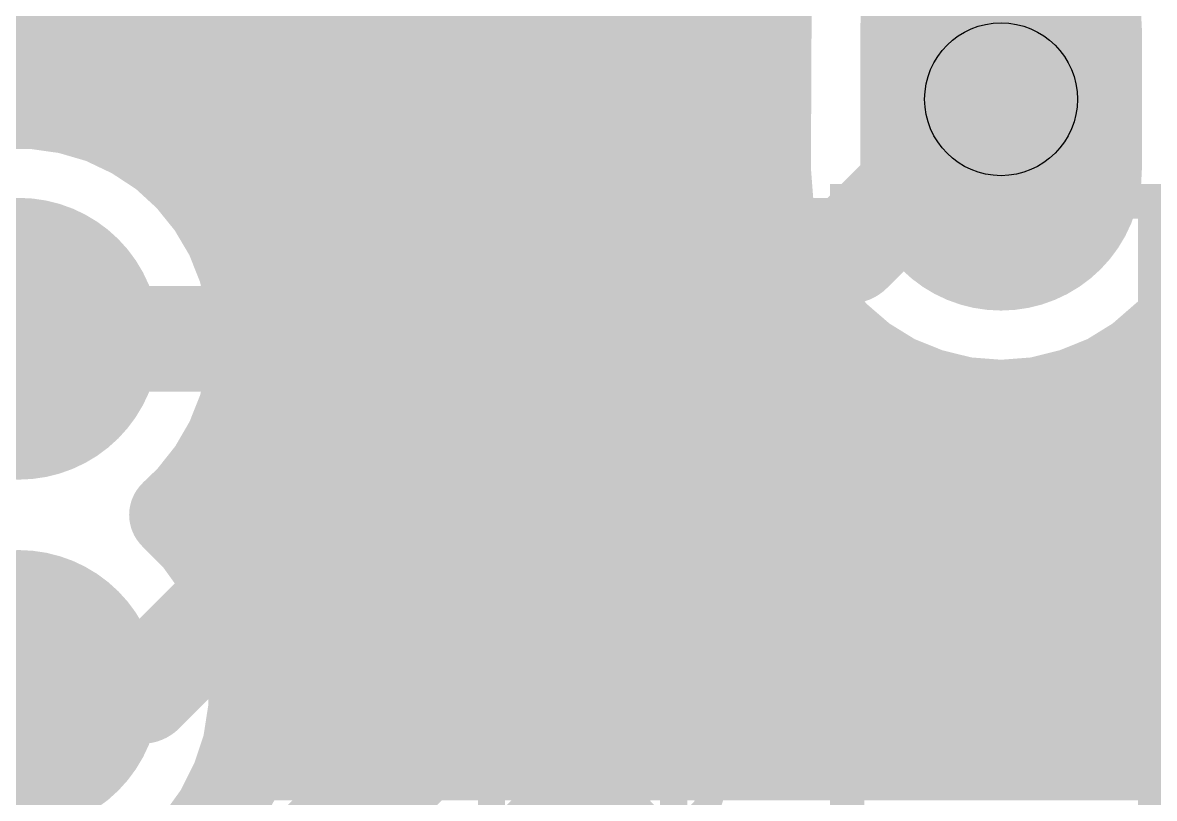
# Model space of a CAD drawing. Extents: x -0.06 to 2.31, y -0.06 to 2.06.
# Drawn here: x 1.7131 to 2.0346, y 0.4795 to 0.6998 of the extents above; entities that cross this region are included whole.
import ezdxf

# ---------------------------------------------------------------- set-up
doc = ezdxf.new("R2010")
doc.units = 0
for name, color, linetype in [('Bottom', 6, 'CONTINUOUS'), ('Bottom_Silk', 11, 'CONTINUOUS'), ('Drill_Bottom', 8, 'CONTINUOUS'), ('Drill_Top', 7, 'CONTINUOUS'), ('Top', 5, 'CONTINUOUS'), ('Top_Silk', 2, 'CONTINUOUS')]:
    doc.layers.add(name, color=color, linetype=linetype)

msp = doc.modelspace()

# ---------------------------------------------------------------- linework, layer by layer
at = {"layer": 'Bottom', "linetype": 'CONTINUOUS'}
for points, const_width in [([(2.011, 0.698, 1), (1.971, 0.698, 1), (2.011, 0.698, 1)], 0.04), ([(1.9185, 0.7032, 1), (1.931, 0.7032, 1), (1.9185, 0.7032, 1)], 0.0125), ([(1.9185, 0.7032, 1), (1.931, 0.7032, 1), (1.9185, 0.7032, 1)], 0.0125), ([(2.011, 0.658, 1), (1.971, 0.658, 1), (2.011, 0.658, 1)], 0.04), ([(1.9835, 0.678, 1), (1.9985, 0.678, 1), (1.9835, 0.678, 1)], 0.015), ([(1.7099, 0.6764, 1), (1.7224, 0.6764, 1), (1.7099, 0.6764, 1)], 0.0125), ([(1.7099, 0.6764, 1), (1.7224, 0.6764, 1), (1.7099, 0.6764, 1)], 0.0125), ([(1.8625, 0.6764, 1), (1.875, 0.6764, 1), (1.8625, 0.6764, 1)], 0.0125), ([(1.8625, 0.6764, 1), (1.875, 0.6764, 1), (1.8625, 0.6764, 1)], 0.0125), ([(1.9182, 0.6765, 1), (1.9307, 0.6765, 1), (1.9182, 0.6765, 1)], 0.0125), ([(1.9182, 0.6765, 1), (1.9307, 0.6765, 1), (1.9182, 0.6765, 1)], 0.0125), ([(1.7198, 0.675, 1), (1.7323, 0.675, 1), (1.7198, 0.675, 1)], 0.0125), ([(1.7198, 0.675, 1), (1.7323, 0.675, 1), (1.7198, 0.675, 1)], 0.0125), ([(1.7293, 0.6722, 1), (1.7418, 0.6722, 1), (1.7293, 0.6722, 1)], 0.0125), ([(1.7293, 0.6722, 1), (1.7418, 0.6722, 1), (1.7293, 0.6722, 1)], 0.0125), ([(1.8499, 0.6733, 1), (1.8624, 0.6733, 1), (1.8499, 0.6733, 1)], 0.0125), ([(1.8499, 0.6733, 1), (1.8624, 0.6733, 1), (1.8499, 0.6733, 1)], 0.0125), ([(1.8561, 0.6754, 1), (1.8686, 0.6754, 1), (1.8561, 0.6754, 1)], 0.0125), ([(1.8561, 0.6754, 1), (1.8686, 0.6754, 1), (1.8561, 0.6754, 1)], 0.0125), ([(1.8441, 0.6704, 1), (1.8566, 0.6704, 1), (1.8441, 0.6704, 1)], 0.0125), ([(1.8441, 0.6704, 1), (1.8566, 0.6704, 1), (1.8441, 0.6704, 1)], 0.0125), ([(1.7384, 0.6679, 1), (1.7509, 0.6679, 1), (1.7384, 0.6679, 1)], 0.0125), ([(1.7384, 0.6679, 1), (1.7509, 0.6679, 1), (1.7384, 0.6679, 1)], 0.0125), ([(1.8388, 0.6666, 1), (1.8513, 0.6666, 1), (1.8388, 0.6666, 1)], 0.0125), ([(1.8388, 0.6666, 1), (1.8513, 0.6666, 1), (1.8388, 0.6666, 1)], 0.0125), ([(1.7467, 0.6624, 1), (1.7592, 0.6624, 1), (1.7467, 0.6624, 1)], 0.0125), ([(1.7467, 0.6624, 1), (1.7592, 0.6624, 1), (1.7467, 0.6624, 1)], 0.0125), ([(1.7541, 0.6557, 1), (1.7666, 0.6557, 1), (1.7541, 0.6557, 1)], 0.0125), ([(1.7541, 0.6557, 1), (1.7666, 0.6557, 1), (1.7541, 0.6557, 1)], 0.0125), ([(1.7604, 0.6479, 1), (1.7729, 0.6479, 1), (1.7604, 0.6479, 1)], 0.0125), ([(1.7604, 0.6479, 1), (1.7729, 0.6479, 1), (1.7604, 0.6479, 1)], 0.0125), ([(1.732, 0.61, 1), (1.692, 0.61, 1), (1.732, 0.61, 1)], 0.04), ([(1.7655, 0.6393, 1), (1.778, 0.6393, 1), (1.7655, 0.6393, 1)], 0.0125), ([(1.7655, 0.6393, 1), (1.778, 0.6393, 1), (1.7655, 0.6393, 1)], 0.0125), ([(1.8645, 0.635, 1), (1.8795, 0.635, 1), (1.8645, 0.635, 1)], 0.015), ([(1.8645, 0.635, 1), (1.8795, 0.635, 1), (1.8645, 0.635, 1)], 0.015), ([(1.9405, 0.635, 1), (1.9555, 0.635, 1), (1.9405, 0.635, 1)], 0.015), ([(1.9405, 0.635, 1), (1.9555, 0.635, 1), (1.9405, 0.635, 1)], 0.015), ([(1.7692, 0.63, 1), (1.7817, 0.63, 1), (1.7692, 0.63, 1)], 0.0125), ([(1.7692, 0.63, 1), (1.7817, 0.63, 1), (1.7692, 0.63, 1)], 0.0125), ([(1.7714, 0.6203, 1), (1.7839, 0.6203, 1), (1.7714, 0.6203, 1)], 0.0125), ([(1.7714, 0.6203, 1), (1.7839, 0.6203, 1), (1.7714, 0.6203, 1)], 0.0125), ([(2.0323, 0.6115, 1), (2.0448, 0.6115, 1), (2.0323, 0.6115, 1)], 0.0125), ([(2.0323, 0.6115, 1), (2.0448, 0.6115, 1), (2.0323, 0.6115, 1)], 0.0125), ([(1.7722, 0.61, 1), (1.7847, 0.61, 1), (1.7722, 0.61, 1)], 0.0125), ([(1.7722, 0.61, 1), (1.7847, 0.61, 1), (1.7722, 0.61, 1)], 0.0125), ([(2.0366, 0.6074, 1), (2.0491, 0.6074, 1), (2.0366, 0.6074, 1)], 0.0125), ([(2.0366, 0.6074, 1), (2.0491, 0.6074, 1), (2.0366, 0.6074, 1)], 0.0125), ([(2.0238, 0.6042, 1), (2.0363, 0.6042, 1), (2.0238, 0.6042, 1)], 0.0125), ([(2.0238, 0.6042, 1), (2.0363, 0.6042, 1), (2.0238, 0.6042, 1)], 0.0125), ([(1.7714, 0.5993, 1), (1.7839, 0.5993, 1), (1.7714, 0.5993, 1)], 0.0125), ([(1.7714, 0.5993, 1), (1.7839, 0.5993, 1), (1.7714, 0.5993, 1)], 0.0125), ([(1.7715, 0.6, 1), (1.784, 0.6, 1), (1.7715, 0.6, 1)], 0.0125), ([(1.7715, 0.6, 1), (1.784, 0.6, 1), (1.7715, 0.6, 1)], 0.0125), ([(2.0149, 0.5987, 1), (2.0274, 0.5987, 1), (2.0149, 0.5987, 1)], 0.0125), ([(2.0149, 0.5987, 1), (2.0274, 0.5987, 1), (2.0149, 0.5987, 1)], 0.0125), ([(1.9584, 0.597, 1), (1.9709, 0.597, 1), (1.9584, 0.597, 1)], 0.0125), ([(1.9584, 0.597, 1), (1.9709, 0.597, 1), (1.9584, 0.597, 1)], 0.0125), ([(1.8829, 0.5935, 1), (1.8954, 0.5935, 1), (1.8829, 0.5935, 1)], 0.0125), ([(1.8829, 0.5935, 1), (1.8954, 0.5935, 1), (1.8829, 0.5935, 1)], 0.0125), ([(1.945, 0.5936, 1), (1.9575, 0.5936, 1), (1.945, 0.5936, 1)], 0.0125), ([(1.945, 0.5936, 1), (1.9575, 0.5936, 1), (1.945, 0.5936, 1)], 0.0125), ([(1.9514, 0.5946, 1), (1.9639, 0.5946, 1), (1.9514, 0.5946, 1)], 0.0125), ([(1.9514, 0.5946, 1), (1.9639, 0.5946, 1), (1.9514, 0.5946, 1)], 0.0125), ([(1.9642, 0.5948, 1), (1.9767, 0.5948, 1), (1.9642, 0.5948, 1)], 0.0125), ([(1.9642, 0.5948, 1), (1.9767, 0.5948, 1), (1.9642, 0.5948, 1)], 0.0125), ([(1.9743, 0.5923, 1), (1.9868, 0.5923, 1), (1.9743, 0.5923, 1)], 0.0125), ([(1.9743, 0.5923, 1), (1.9868, 0.5923, 1), (1.9743, 0.5923, 1)], 0.0125), ([(1.9952, 0.5923, 1), (2.0077, 0.5923, 1), (1.9952, 0.5923, 1)], 0.0125), ([(1.9952, 0.5923, 1), (2.0077, 0.5923, 1), (1.9952, 0.5923, 1)], 0.0125), ([(2.0053, 0.5948, 1), (2.0178, 0.5948, 1), (2.0053, 0.5948, 1)], 0.0125), ([(2.0053, 0.5948, 1), (2.0178, 0.5948, 1), (2.0053, 0.5948, 1)], 0.0125), ([(1.9848, 0.5915, 1), (1.9973, 0.5915, 1), (1.9848, 0.5915, 1)], 0.0125), ([(1.9848, 0.5915, 1), (1.9973, 0.5915, 1), (1.9848, 0.5915, 1)], 0.0125), ([(1.867, 0.5775, 1), (1.8795, 0.5775, 1), (1.867, 0.5775, 1)], 0.0125), ([(1.867, 0.5775, 1), (1.8795, 0.5775, 1), (1.867, 0.5775, 1)], 0.0125), ([(1.732, 0.51, 1), (1.692, 0.51, 1), (1.732, 0.51, 1)], 0.04), ([(1.8605, 0.536, 1), (1.8755, 0.536, 1), (1.8605, 0.536, 1)], 0.015), ([(1.8605, 0.536, 1), (1.8755, 0.536, 1), (1.8605, 0.536, 1)], 0.015), ([(1.7395, 0.51, 1), (1.7545, 0.51, 1), (1.7395, 0.51, 1)], 0.015), ([(1.7395, 0.51, 1), (1.7545, 0.51, 1), (1.7395, 0.51, 1)], 0.015), ([(1.8789, 0.4945, 1), (1.8914, 0.4945, 1), (1.8789, 0.4945, 1)], 0.0125), ([(1.8789, 0.4945, 1), (1.8914, 0.4945, 1), (1.8789, 0.4945, 1)], 0.0125)]:
    msp.add_lwpolyline(points, format="xyb", dxfattribs=dict(at, const_width=const_width))
for points, const_width in [([(1.9247, 0.7032), (1.9263, 0.7135)], 0.025), ([(1.9245, 0.6765), (1.9247, 0.7032)], 0.025), ([(1.567, 0.6903), (1.922, 0.6903)], 0.025), ([(1.948, 0.635), (1.991, 0.678)], 0.03), ([(1.6711, 0.6765), (1.7161, 0.6764)], 0.025), ([(1.7161, 0.6764), (1.726, 0.675)], 0.025), ([(1.8623, 0.6754), (1.8687, 0.6764)], 0.025), ([(1.8687, 0.6764), (1.9245, 0.6765)], 0.025), ([(1.726, 0.675), (1.7356, 0.6722)], 0.025), ([(1.7356, 0.6722), (1.7446, 0.6679)], 0.025), ([(1.8503, 0.6704), (1.8561, 0.6733)], 0.025), ([(1.8561, 0.6733), (1.8623, 0.6754)], 0.025), ([(1.845, 0.6666), (1.8503, 0.6704)], 0.025), ([(1.7446, 0.6679), (1.753, 0.6624)], 0.025), ([(1.7776, 0.5993), (1.845, 0.6666)], 0.025), ([(1.7512, 0.6655), (1.8413, 0.6655)], 0.025), ([(1.753, 0.6624), (1.7603, 0.6557)], 0.025), ([(1.7603, 0.6557), (1.7666, 0.6479)], 0.025), ([(1.7666, 0.6479), (1.7717, 0.6393)], 0.025), ([(1.7736, 0.6406), (1.8164, 0.6406)], 0.025), ([(1.747, 0.51), (1.872, 0.635)], 0.03), ([(1.7717, 0.6393), (1.7754, 0.63)], 0.025), ([(1.872, 0.635), (1.948, 0.635)], 0.03), ([(1.7754, 0.63), (1.7777, 0.6203)], 0.025), ([(1.7777, 0.6203), (1.7785, 0.61)], 0.025), ([(1.7807, 0.6157), (1.7916, 0.6157)], 0.025), ([(1.6055, 0.61), (1.7785, 0.61)], 0.03), ([(2.0385, 0.6115), (2.0301, 0.6042)], 0.025), ([(2.0428, 0.6074), (2.0385, 0.6115)], 0.025), ([(1.7785, 0.61), (1.7777, 0.6)], 0.025), ([(2.0485, 0.6031), (2.0428, 0.6074)], 0.025), ([(2.0301, 0.6042), (2.0212, 0.5987)], 0.025), ([(1.7777, 0.6), (1.7776, 0.5993)], 0.025), ([(2.0212, 0.5987), (2.0115, 0.5948)], 0.025), ([(1.9646, 0.597), (1.9577, 0.5946)], 0.025), ([(1.9705, 0.5948), (1.9646, 0.597)], 0.025), ([(1.8892, 0.5935), (1.8732, 0.5775)], 0.025), ([(1.9513, 0.5936), (1.8892, 0.5935)], 0.025), ([(1.9577, 0.5946), (1.9513, 0.5936)], 0.025), ([(1.9806, 0.5923), (1.9705, 0.5948)], 0.025), ([(1.991, 0.5915), (1.9806, 0.5923)], 0.025), ([(2.0014, 0.5923), (1.991, 0.5915)], 0.025), ([(2.0115, 0.5948), (2.0014, 0.5923)], 0.025), ([(1.889, 0.5908), (2.046, 0.5908)], 0.025), ([(1.8732, 0.5775), (2.0485, 0.5775)], 0.025), ([(1.742, 0.41), (1.868, 0.536)], 0.03), ([(1.868, 0.536), (2.076, 0.536)], 0.03), ([(1.692, 0.51), (1.747, 0.51)], 0.03), ([(1.8851, 0.4945), (1.8532, 0.4625)], 0.025), ([(2.076, 0.4945), (1.8851, 0.4945)], 0.025), ([(1.8845, 0.4914), (2.1152, 0.4914)], 0.025)]:
    msp.add_lwpolyline(points, dxfattribs=dict(at, const_width=const_width))
at = {"layer": 'Bottom'}
msp.add_solid([(1.951, 0.698), (2.031, 0.698), (1.951, 0.658), (2.031, 0.658)], dxfattribs=at)
at = {"layer": 'Bottom_Silk', "linetype": 'CONTINUOUS', "const_width": 0.0077}
for points in [[(1.8463, 0.4717), (1.8463, 0.5219), (1.8702, 0.4884), (1.8344, 0.4884)], [(1.8857, 0.5219), (1.8857, 0.4837), (1.8881, 0.4765), (1.8905, 0.4741), (1.8953, 0.4717), (1.9001, 0.4717), (1.9048, 0.4741), (1.9072, 0.4765), (1.9096, 0.4837), (1.9096, 0.4884)]]:
    msp.add_lwpolyline(points, dxfattribs=at)
at = {"layer": 'Bottom_Silk', "linetype": 'CONTINUOUS', "const_width": 0.0039}
for points in [[(1.8838, 0.5219, 1), (1.8876, 0.5219, 1), (1.8838, 0.5219, 1)], [(1.8324, 0.4884, 1), (1.8363, 0.4884, 1), (1.8324, 0.4884, 1)], [(1.9077, 0.4884, 1), (1.9116, 0.4884, 1), (1.9077, 0.4884, 1)]]:
    msp.add_lwpolyline(points, format="xyb", dxfattribs=at)
at = {"layer": 'Drill_Bottom'}
msp.add_circle((1.991, 0.678), 0.0217, dxfattribs=at)
at = {"layer": 'Drill_Top'}
msp.add_circle((1.991, 0.678), 0.0217, dxfattribs=at)
at = {"layer": 'Top', "linetype": 'CONTINUOUS'}
for points, const_width in [([(2.011, 0.698, 1), (1.971, 0.698, 1), (2.011, 0.698, 1)], 0.04), ([(1.9031, 0.7061, 1), (1.9156, 0.7061, 1), (1.9031, 0.7061, 1)], 0.0125), ([(1.9031, 0.7061, 1), (1.9156, 0.7061, 1), (1.9031, 0.7061, 1)], 0.0125), ([(1.9185, 0.7032, 1), (1.931, 0.7032, 1), (1.9185, 0.7032, 1)], 0.0125), ([(1.9185, 0.7032, 1), (1.931, 0.7032, 1), (1.9185, 0.7032, 1)], 0.0125), ([(1.9001, 0.7003, 1), (1.9126, 0.7003, 1), (1.9001, 0.7003, 1)], 0.0125), ([(1.9001, 0.7003, 1), (1.9126, 0.7003, 1), (1.9001, 0.7003, 1)], 0.0125), ([(1.8963, 0.695, 1), (1.9088, 0.695, 1), (1.8963, 0.695, 1)], 0.0125), ([(1.8963, 0.695, 1), (1.9088, 0.695, 1), (1.8963, 0.695, 1)], 0.0125), ([(1.8917, 0.6904, 1), (1.9042, 0.6904, 1), (1.8917, 0.6904, 1)], 0.0125), ([(1.8917, 0.6904, 1), (1.9042, 0.6904, 1), (1.8917, 0.6904, 1)], 0.0125), ([(1.8864, 0.6866, 1), (1.8989, 0.6866, 1), (1.8864, 0.6866, 1)], 0.0125), ([(1.8864, 0.6866, 1), (1.8989, 0.6866, 1), (1.8864, 0.6866, 1)], 0.0125), ([(2.011, 0.658, 1), (1.971, 0.658, 1), (2.011, 0.658, 1)], 0.04), ([(1.8806, 0.6837, 1), (1.8931, 0.6837, 1), (1.8806, 0.6837, 1)], 0.0125), ([(1.8806, 0.6837, 1), (1.8931, 0.6837, 1), (1.8806, 0.6837, 1)], 0.0125), ([(1.8023, 0.6805, 1), (1.8148, 0.6805, 1), (1.8023, 0.6805, 1)], 0.0125), ([(1.8023, 0.6805, 1), (1.8148, 0.6805, 1), (1.8023, 0.6805, 1)], 0.0125), ([(1.868, 0.6806, 1), (1.8805, 0.6806, 1), (1.868, 0.6806, 1)], 0.0125), ([(1.868, 0.6806, 1), (1.8805, 0.6806, 1), (1.868, 0.6806, 1)], 0.0125), ([(1.8744, 0.6816, 1), (1.8869, 0.6816, 1), (1.8744, 0.6816, 1)], 0.0125), ([(1.8744, 0.6816, 1), (1.8869, 0.6816, 1), (1.8744, 0.6816, 1)], 0.0125), ([(1.7099, 0.6764, 1), (1.7224, 0.6764, 1), (1.7099, 0.6764, 1)], 0.0125), ([(1.7099, 0.6764, 1), (1.7224, 0.6764, 1), (1.7099, 0.6764, 1)], 0.0125), ([(1.7198, 0.675, 1), (1.7323, 0.675, 1), (1.7198, 0.675, 1)], 0.0125), ([(1.7198, 0.675, 1), (1.7323, 0.675, 1), (1.7198, 0.675, 1)], 0.0125), ([(1.7294, 0.6722, 1), (1.7419, 0.6722, 1), (1.7294, 0.6722, 1)], 0.0125), ([(1.7294, 0.6722, 1), (1.7419, 0.6722, 1), (1.7294, 0.6722, 1)], 0.0125), ([(1.7384, 0.6679, 1), (1.7509, 0.6679, 1), (1.7384, 0.6679, 1)], 0.0125), ([(1.7384, 0.6679, 1), (1.7509, 0.6679, 1), (1.7384, 0.6679, 1)], 0.0125), ([(1.7467, 0.6624, 1), (1.7592, 0.6624, 1), (1.7467, 0.6624, 1)], 0.0125), ([(1.7467, 0.6624, 1), (1.7592, 0.6624, 1), (1.7467, 0.6624, 1)], 0.0125), ([(1.9183, 0.658, 1), (1.9308, 0.658, 1), (1.9183, 0.658, 1)], 0.0125), ([(1.9183, 0.658, 1), (1.9308, 0.658, 1), (1.9183, 0.658, 1)], 0.0125), ([(1.7541, 0.6557, 1), (1.7666, 0.6557, 1), (1.7541, 0.6557, 1)], 0.0125), ([(1.7541, 0.6557, 1), (1.7666, 0.6557, 1), (1.7541, 0.6557, 1)], 0.0125), ([(1.7604, 0.6479, 1), (1.7729, 0.6479, 1), (1.7604, 0.6479, 1)], 0.0125), ([(1.7604, 0.6479, 1), (1.7729, 0.6479, 1), (1.7604, 0.6479, 1)], 0.0125), ([(1.9191, 0.6476, 1), (1.9316, 0.6476, 1), (1.9191, 0.6476, 1)], 0.0125), ([(1.9191, 0.6476, 1), (1.9316, 0.6476, 1), (1.9191, 0.6476, 1)], 0.0125), ([(1.732, 0.61, 1), (1.692, 0.61, 1), (1.732, 0.61, 1)], 0.04), ([(1.7655, 0.6393, 1), (1.778, 0.6393, 1), (1.7655, 0.6393, 1)], 0.0125), ([(1.7655, 0.6393, 1), (1.778, 0.6393, 1), (1.7655, 0.6393, 1)], 0.0125), ([(1.9215, 0.6375, 1), (1.934, 0.6375, 1), (1.9215, 0.6375, 1)], 0.0125), ([(1.9215, 0.6375, 1), (1.934, 0.6375, 1), (1.9215, 0.6375, 1)], 0.0125), ([(1.7692, 0.63, 1), (1.7817, 0.63, 1), (1.7692, 0.63, 1)], 0.0125), ([(1.7692, 0.63, 1), (1.7817, 0.63, 1), (1.7692, 0.63, 1)], 0.0125), ([(1.9255, 0.6278, 1), (1.938, 0.6278, 1), (1.9255, 0.6278, 1)], 0.0125), ([(1.9255, 0.6278, 1), (1.938, 0.6278, 1), (1.9255, 0.6278, 1)], 0.0125), ([(1.7714, 0.6203, 1), (1.7839, 0.6203, 1), (1.7714, 0.6203, 1)], 0.0125), ([(1.7714, 0.6203, 1), (1.7839, 0.6203, 1), (1.7714, 0.6203, 1)], 0.0125), ([(1.931, 0.6189, 1), (1.9435, 0.6189, 1), (1.931, 0.6189, 1)], 0.0125), ([(1.931, 0.6189, 1), (1.9435, 0.6189, 1), (1.931, 0.6189, 1)], 0.0125), ([(2.0323, 0.6115, 1), (2.0448, 0.6115, 1), (2.0323, 0.6115, 1)], 0.0125), ([(2.0323, 0.6115, 1), (2.0448, 0.6115, 1), (2.0323, 0.6115, 1)], 0.0125), ([(1.7723, 0.61, 1), (1.7848, 0.61, 1), (1.7723, 0.61, 1)], 0.0125), ([(1.7723, 0.61, 1), (1.7848, 0.61, 1), (1.7723, 0.61, 1)], 0.0125), ([(1.9377, 0.611, 1), (1.9502, 0.611, 1), (1.9377, 0.611, 1)], 0.0125), ([(1.9377, 0.611, 1), (1.9502, 0.611, 1), (1.9377, 0.611, 1)], 0.0125), ([(2.0366, 0.6074, 1), (2.0491, 0.6074, 1), (2.0366, 0.6074, 1)], 0.0125), ([(2.0366, 0.6074, 1), (2.0491, 0.6074, 1), (2.0366, 0.6074, 1)], 0.0125), ([(1.9457, 0.6042, 1), (1.9582, 0.6042, 1), (1.9457, 0.6042, 1)], 0.0125), ([(1.9457, 0.6042, 1), (1.9582, 0.6042, 1), (1.9457, 0.6042, 1)], 0.0125), ([(2.0238, 0.6042, 1), (2.0363, 0.6042, 1), (2.0238, 0.6042, 1)], 0.0125), ([(2.0238, 0.6042, 1), (2.0363, 0.6042, 1), (2.0238, 0.6042, 1)], 0.0125), ([(1.7715, 0.6, 1), (1.784, 0.6, 1), (1.7715, 0.6, 1)], 0.0125), ([(1.7715, 0.6, 1), (1.784, 0.6, 1), (1.7715, 0.6, 1)], 0.0125), ([(1.9546, 0.5987, 1), (1.9671, 0.5987, 1), (1.9546, 0.5987, 1)], 0.0125), ([(1.9546, 0.5987, 1), (1.9671, 0.5987, 1), (1.9546, 0.5987, 1)], 0.0125), ([(2.0149, 0.5987, 1), (2.0274, 0.5987, 1), (2.0149, 0.5987, 1)], 0.0125), ([(2.0149, 0.5987, 1), (2.0274, 0.5987, 1), (2.0149, 0.5987, 1)], 0.0125), ([(1.9642, 0.5948, 1), (1.9767, 0.5948, 1), (1.9642, 0.5948, 1)], 0.0125), ([(1.9642, 0.5948, 1), (1.9767, 0.5948, 1), (1.9642, 0.5948, 1)], 0.0125), ([(1.9743, 0.5923, 1), (1.9868, 0.5923, 1), (1.9743, 0.5923, 1)], 0.0125), ([(1.9743, 0.5923, 1), (1.9868, 0.5923, 1), (1.9743, 0.5923, 1)], 0.0125), ([(1.9952, 0.5923, 1), (2.0077, 0.5923, 1), (1.9952, 0.5923, 1)], 0.0125), ([(1.9952, 0.5923, 1), (2.0077, 0.5923, 1), (1.9952, 0.5923, 1)], 0.0125), ([(2.0053, 0.5948, 1), (2.0178, 0.5948, 1), (2.0053, 0.5948, 1)], 0.0125), ([(2.0053, 0.5948, 1), (2.0178, 0.5948, 1), (2.0053, 0.5948, 1)], 0.0125), ([(1.7693, 0.5903, 1), (1.7818, 0.5903, 1), (1.7693, 0.5903, 1)], 0.0125), ([(1.7693, 0.5903, 1), (1.7818, 0.5903, 1), (1.7693, 0.5903, 1)], 0.0125), ([(1.9848, 0.5915, 1), (1.9973, 0.5915, 1), (1.9848, 0.5915, 1)], 0.0125), ([(1.9848, 0.5915, 1), (1.9973, 0.5915, 1), (1.9848, 0.5915, 1)], 0.0125), ([(1.7656, 0.581, 1), (1.7781, 0.581, 1), (1.7656, 0.581, 1)], 0.0125), ([(1.7656, 0.581, 1), (1.7781, 0.581, 1), (1.7656, 0.581, 1)], 0.0125), ([(1.7606, 0.5724, 1), (1.7731, 0.5724, 1), (1.7606, 0.5724, 1)], 0.0125), ([(1.7606, 0.5724, 1), (1.7731, 0.5724, 1), (1.7606, 0.5724, 1)], 0.0125), ([(1.7543, 0.5646, 1), (1.7668, 0.5646, 1), (1.7543, 0.5646, 1)], 0.0125), ([(1.7543, 0.5646, 1), (1.7668, 0.5646, 1), (1.7543, 0.5646, 1)], 0.0125), ([(1.7496, 0.56, 1), (1.7621, 0.56, 1), (1.7496, 0.56, 1)], 0.0125), ([(1.7496, 0.56, 1), (1.7621, 0.56, 1), (1.7496, 0.56, 1)], 0.0125), ([(1.7563, 0.5532, 1), (1.7688, 0.5532, 1), (1.7563, 0.5532, 1)], 0.0125), ([(1.7563, 0.5532, 1), (1.7688, 0.5532, 1), (1.7563, 0.5532, 1)], 0.0125), ([(1.7625, 0.5447, 1), (1.775, 0.5447, 1), (1.7625, 0.5447, 1)], 0.0125), ([(1.7625, 0.5447, 1), (1.775, 0.5447, 1), (1.7625, 0.5447, 1)], 0.0125), ([(1.732, 0.51, 1), (1.692, 0.51, 1), (1.732, 0.51, 1)], 0.04), ([(1.7672, 0.5354, 1), (1.7797, 0.5354, 1), (1.7672, 0.5354, 1)], 0.0125), ([(1.7672, 0.5354, 1), (1.7797, 0.5354, 1), (1.7672, 0.5354, 1)], 0.0125), ([(1.7704, 0.5255, 1), (1.7829, 0.5255, 1), (1.7704, 0.5255, 1)], 0.0125), ([(1.7704, 0.5255, 1), (1.7829, 0.5255, 1), (1.7704, 0.5255, 1)], 0.0125), ([(1.772, 0.5152, 1), (1.7845, 0.5152, 1), (1.772, 0.5152, 1)], 0.0125), ([(1.772, 0.5152, 1), (1.7845, 0.5152, 1), (1.772, 0.5152, 1)], 0.0125), ([(1.772, 0.5048, 1), (1.7845, 0.5048, 1), (1.772, 0.5048, 1)], 0.0125), ([(1.772, 0.5048, 1), (1.7845, 0.5048, 1), (1.772, 0.5048, 1)], 0.0125), ([(1.7704, 0.4945, 1), (1.7829, 0.4945, 1), (1.7704, 0.4945, 1)], 0.0125), ([(1.7704, 0.4945, 1), (1.7829, 0.4945, 1), (1.7704, 0.4945, 1)], 0.0125), ([(1.7672, 0.4846, 1), (1.7797, 0.4846, 1), (1.7672, 0.4846, 1)], 0.0125), ([(1.7672, 0.4846, 1), (1.7797, 0.4846, 1), (1.7672, 0.4846, 1)], 0.0125), ([(1.7625, 0.4753, 1), (1.775, 0.4753, 1), (1.7625, 0.4753, 1)], 0.0125), ([(1.7625, 0.4753, 1), (1.775, 0.4753, 1), (1.7625, 0.4753, 1)], 0.0125)]:
    msp.add_lwpolyline(points, format="xyb", dxfattribs=dict(at, const_width=const_width))
for points, const_width in [([(1.9114, 0.7123), (1.9093, 0.7061)], 0.025), ([(1.9247, 0.7032), (1.9263, 0.7135)], 0.025), ([(1.9093, 0.7061), (1.9064, 0.7003)], 0.025), ([(1.9245, 0.658), (1.9247, 0.7032)], 0.025), ([(1.9064, 0.7003), (1.9026, 0.695)], 0.025), ([(1.9026, 0.695), (1.898, 0.6904)], 0.025), ([(1.898, 0.6904), (1.8927, 0.6866)], 0.025), ([(1.9003, 0.6903), (1.922, 0.6903)], 0.025), ([(1.8927, 0.6866), (1.8869, 0.6837)], 0.025), ([(1.8869, 0.6837), (1.8807, 0.6816)], 0.025), ([(1.8085, 0.6805), (1.6471, 0.6805)], 0.025), ([(1.8743, 0.6806), (1.8085, 0.6805)], 0.025), ([(1.8807, 0.6816), (1.8743, 0.6806)], 0.025), ([(1.6711, 0.6765), (1.7161, 0.6764)], 0.025), ([(1.7161, 0.6764), (1.726, 0.675)], 0.025), ([(1.726, 0.675), (1.7356, 0.6722)], 0.025), ([(1.7356, 0.6722), (1.7446, 0.6679)], 0.025), ([(1.7446, 0.6679), (1.753, 0.6624)], 0.025), ([(1.7512, 0.6655), (1.922, 0.6655)], 0.025), ([(1.753, 0.6624), (1.7603, 0.6557)], 0.025), ([(1.9253, 0.6476), (1.9245, 0.658)], 0.025), ([(1.7603, 0.6557), (1.7666, 0.6479)], 0.025), ([(1.7666, 0.6479), (1.7717, 0.6393)], 0.025), ([(1.9278, 0.6375), (1.9253, 0.6476)], 0.025), ([(1.7736, 0.6406), (1.9243, 0.6406)], 0.025), ([(1.7717, 0.6393), (1.7754, 0.63)], 0.025), ([(1.9317, 0.6278), (1.9278, 0.6375)], 0.025), ([(1.7754, 0.63), (1.7777, 0.6203)], 0.025), ([(1.9372, 0.6189), (1.9317, 0.6278)], 0.025), ([(1.7777, 0.6203), (1.7785, 0.61)], 0.025), ([(1.944, 0.611), (1.9372, 0.6189)], 0.025), ([(1.7807, 0.6157), (1.9372, 0.6157)], 0.025), ([(1.6055, 0.61), (1.7785, 0.61)], 0.03), ([(2.0385, 0.6115), (2.0301, 0.6042)], 0.025), ([(2.0428, 0.6074), (2.0385, 0.6115)], 0.025), ([(1.7785, 0.61), (1.7777, 0.6)], 0.025), ([(1.9519, 0.6042), (1.944, 0.611)], 0.025), ([(2.0513, 0.6013), (2.0428, 0.6074)], 0.025), ([(1.9608, 0.5987), (1.9519, 0.6042)], 0.025), ([(2.0301, 0.6042), (2.0212, 0.5987)], 0.025), ([(1.7777, 0.6), (1.7755, 0.5903)], 0.025), ([(1.9705, 0.5948), (1.9608, 0.5987)], 0.025), ([(2.0212, 0.5987), (2.0115, 0.5948)], 0.025), ([(1.9806, 0.5923), (1.9705, 0.5948)], 0.025), ([(1.991, 0.5915), (1.9806, 0.5923)], 0.025), ([(2.0014, 0.5923), (1.991, 0.5915)], 0.025), ([(2.0115, 0.5948), (2.0014, 0.5923)], 0.025), ([(1.7755, 0.5903), (1.7718, 0.581)], 0.025), ([(1.7782, 0.5908), (2.2268, 0.5908)], 0.025), ([(1.7718, 0.581), (1.7668, 0.5724)], 0.025), ([(1.7668, 0.5724), (1.7606, 0.5646)], 0.025), ([(1.7606, 0.5646), (1.7558, 0.56)], 0.025), ([(1.7643, 0.566), (2.2268, 0.566)], 0.025), ([(1.7558, 0.56), (1.7626, 0.5532)], 0.025), ([(1.7626, 0.5532), (1.7687, 0.5447)], 0.025), ([(1.7687, 0.5447), (1.7734, 0.5354)], 0.025), ([(1.7733, 0.5411), (2.2268, 0.5411)], 0.025), ([(1.7734, 0.5354), (1.7767, 0.5255)], 0.025), ([(1.7767, 0.5255), (1.7783, 0.5152)], 0.025), ([(1.7783, 0.5152), (1.7783, 0.5048)], 0.025), ([(1.7807, 0.5162), (2.2268, 0.5162)], 0.025), ([(1.7783, 0.5048), (1.7767, 0.4945)], 0.025), ([(1.7767, 0.4945), (1.7734, 0.4846)], 0.025), ([(1.7783, 0.4914), (2.2269, 0.4914)], 0.025), ([(1.7734, 0.4846), (1.7687, 0.4753)], 0.025), ([(1.7687, 0.4753), (1.7626, 0.4668)], 0.025)]:
    msp.add_lwpolyline(points, dxfattribs=dict(at, const_width=const_width))
at = {"layer": 'Top'}
msp.add_solid([(1.951, 0.698), (2.031, 0.698), (1.951, 0.658), (2.031, 0.658)], dxfattribs=at)
at = {"layer": 'Top_Silk', "linetype": 'CONTINUOUS'}
for points, const_width in [([(1.9888, 0.6772, 1), (1.9937, 0.6772, 1), (1.9888, 0.6772, 1)], 0.0049), ([(1.9888, 0.6492, 1), (1.9937, 0.6492, 1), (1.9888, 0.6492, 1)], 0.0049), ([(2.0173, 0.5719, 1), (2.0212, 0.5719, 1), (2.0173, 0.5719, 1)], 0.0039), ([(1.9767, 0.5599, 1), (1.9806, 0.5599, 1), (1.9767, 0.5599, 1)], 0.0039), ([(1.8722, 0.554, 1), (1.876, 0.554, 1), (1.8722, 0.554, 1)], 0.0039), ([(1.9128, 0.5492, 1), (1.9166, 0.5492, 1), (1.9128, 0.5492, 1)], 0.0039), ([(2.0173, 0.5445, 1), (2.0212, 0.5445, 1), (2.0173, 0.5445, 1)], 0.0039), ([(1.9223, 0.5337, 1), (1.9262, 0.5337, 1), (1.9223, 0.5337, 1)], 0.0039), ([(1.9767, 0.5325, 1), (1.9806, 0.5325, 1), (1.9767, 0.5325, 1)], 0.0039), ([(1.8817, 0.5218, 1), (1.8856, 0.5218, 1), (1.8817, 0.5218, 1)], 0.0039), ([(2.0173, 0.5171, 1), (2.0212, 0.5171, 1), (2.0173, 0.5171, 1)], 0.0039), ([(1.9223, 0.5063, 1), (1.9262, 0.5063, 1), (1.9223, 0.5063, 1)], 0.0039), ([(1.991, 0.5003, 1), (1.9949, 0.5003, 1), (1.991, 0.5003, 1)], 0.0039), ([(1.896, 0.4896, 1), (1.8999, 0.4896, 1), (1.896, 0.4896, 1)], 0.0039), ([(1.991, 0.4836, 1), (1.9949, 0.4836, 1), (1.991, 0.4836, 1)], 0.0039), ([(2.0173, 0.4836, 1), (2.0212, 0.4836, 1), (2.0173, 0.4836, 1)], 0.0039)]:
    msp.add_lwpolyline(points, format="xyb", dxfattribs=dict(at, const_width=const_width))
for points, const_width in [([(1.9913, 0.6772), (1.9913, 0.6492)], 0.0098), ([(2.0348, 0.649), (1.9473, 0.649), (1.9473, 0.4053), (2.0348, 0.4053), (2.0348, 0.649)], 0.0098), ([(1.8741, 0.554), (1.8741, 0.5802), (1.8932, 0.5659), (1.8932, 0.5731), (1.8956, 0.5779), (1.898, 0.5802), (1.9051, 0.5827), (1.9099, 0.5827), (1.9171, 0.5802), (1.9219, 0.5755), (1.9243, 0.5683), (1.9243, 0.5611), (1.9219, 0.554), (1.9195, 0.5516), (1.9147, 0.5492)], 0.0077), ([(1.9786, 0.5599), (1.9762, 0.5647), (1.9691, 0.5719), (2.0193, 0.5719)], 0.0077), ([(1.9786, 0.5325), (1.9762, 0.5373), (1.9691, 0.5445), (2.0193, 0.5445)], 0.0077), ([(1.8836, 0.5218), (1.8812, 0.5266), (1.8741, 0.5337), (1.9243, 0.5337)], 0.0077), ([(1.993, 0.4836), (1.993, 0.5051), (1.9905, 0.5123), (1.9882, 0.5147), (1.9834, 0.5171), (1.9786, 0.5171), (1.9738, 0.5147), (1.9714, 0.5123), (1.969, 0.5051), (1.969, 0.4836), (2.0193, 0.4836)], 0.0077), ([(1.993, 0.5003), (2.0193, 0.5171)], 0.0077), ([(1.898, 0.4728), (1.898, 0.4943), (1.8955, 0.5015), (1.8932, 0.5039), (1.8884, 0.5063), (1.8836, 0.5063), (1.8788, 0.5039), (1.8764, 0.5015), (1.874, 0.4943), (1.874, 0.4728), (1.9243, 0.4728)], 0.0077), ([(1.898, 0.4896), (1.9243, 0.5063)], 0.0077)]:
    msp.add_lwpolyline(points, dxfattribs=dict(at, const_width=const_width))

doc.saveas('drawing.dxf')
